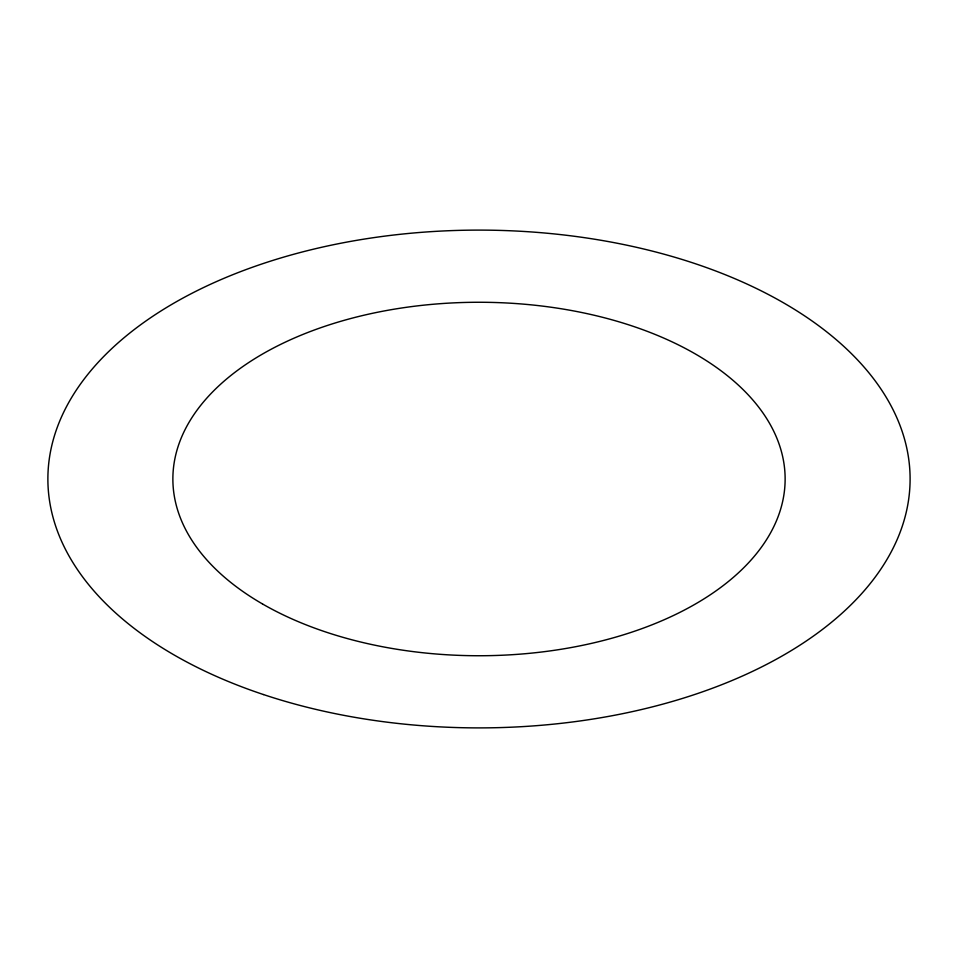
<?xml version="1.0" encoding="UTF-8"?>
<svg xmlns="http://www.w3.org/2000/svg" width="958" height="958" viewBox="0 0 958 958"><rect width="100%" height="100%" fill="white"/><g stroke="black" fill="none" stroke-linecap="round" stroke-linejoin="round"><path stroke-width="1.44" d="M263.45 694.55A431.1 248.888 0 0 0 910.1 479A431.1 248.888 0 0 0 263.45 263.45A431.1 248.888 0 0 0 263.45 694.55M262.528 603.971A306.129 176.739 0 0 0 774.699 524.745A306.129 176.739 0 0 0 399.773 308.284A306.129 176.739 0 0 0 262.528 603.971"/></g></svg>
